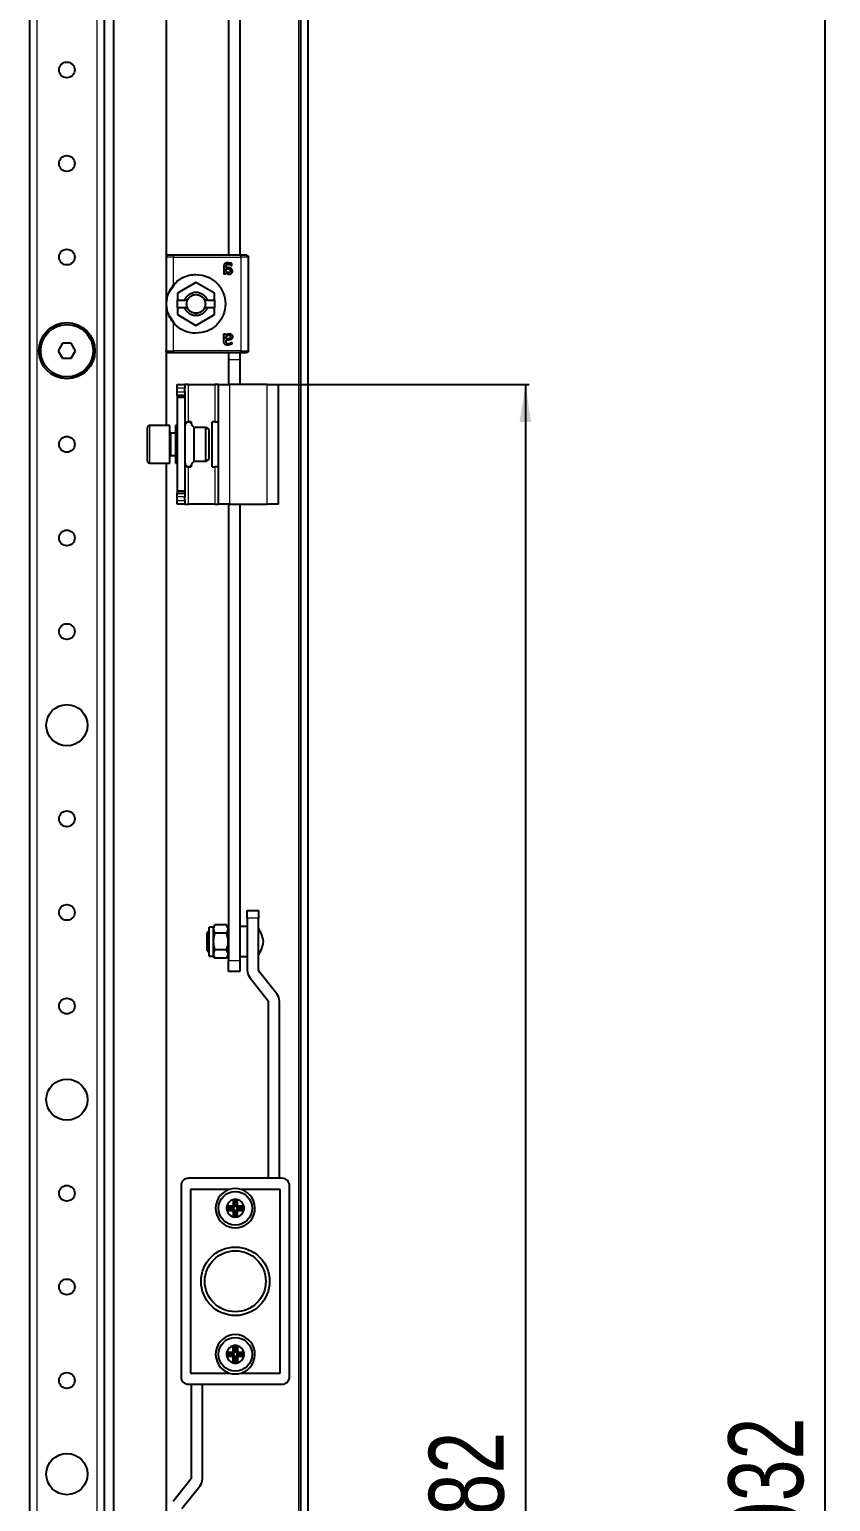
# Model space of a CAD drawing. Header units: millimetres. Extents: x -752 to 1485, y -1456 to 1043.
# Drawn here: x 1271.2 to 1485.3, y -194.2 to 198.9 of the extents above; entities that cross this region are included whole.
import ezdxf

# ---------------------------------------------------------------- set-up
doc = ezdxf.new("R2010")
doc.units = ezdxf.units.MM
doc.layers.add('FORMAT', color=7, linetype='Continuous')
doc.styles.add('SLDTEXTSTYLE0', font='TXT', dxfattribs={"width": 0.75})
doc.dimstyles.new('SLDDIMSTYLE0', dxfattribs={"dimtxt": 20, "dimasz": 10, "dimexe": 0, "dimexo": 0.0625, "dimgap": 5, "dimtad": 2, "dimdec": 1, "dimrnd": 1e-09, "dimzin": 12, "dimdsep": 46, "dimtxsty": 'SLDTEXTSTYLE0', "dimsah": 1, "dimcen": 0.09, "dimadec": 0, "dimazin": 3, "dimtfac": 1, "dimtofl": 0, "dimtmove": 0, "dimatfit": 3, "dimfxl": 0, "dimfrac": 2, "dimtolj": 1, "dimtzin": 12, "dimarcsym": 0})

# ---------------------------------------------------------------- blocks, each defined once
blk = doc.blocks.new('_D_5')
at = {"layer": 'FORMAT'}
for p, q in [((1337.76, 779.09), (1484.75, 779.09)), ((1483.75, 779.09), (1483.75, -1152.91)), ((1337.76, -1152.91), (1484.75, -1152.91))]:
    blk.add_line(p, q, dxfattribs=at)
for points in [[(1483.75, 779.09), (1482.21, 769.09), (1485.29, 769.09)], [(1483.75, -1152.91), (1485.29, -1142.91), (1482.21, -1142.91)]]:
    blk.add_solid(points, dxfattribs=at)
at = {"layer": 'FORMAT', "insert": (1457.97, -216.47), "char_height": 20, "attachment_point": 1, "rotation": 90, "style": 'SLDTEXTSTYLE0'}
blk.add_mtext('1932', dxfattribs=at)
blk = doc.blocks.new('_D_8')
at = {"layer": 'FORMAT'}
for p, q in [((1334.76, 104.09), (1404.75, 104.09)), ((1403.75, 104.09), (1403.75, -477.91)), ((1334.76, -477.91), (1404.75, -477.91))]:
    blk.add_line(p, q, dxfattribs=at)
for points in [[(1403.75, 104.09), (1402.21, 94.09), (1405.29, 94.09)], [(1403.75, -477.91), (1405.29, -467.91), (1402.21, -467.91)]]:
    blk.add_solid(points, dxfattribs=at)
at = {"layer": 'FORMAT', "insert": (1377.97, -209.08), "char_height": 20, "attachment_point": 1, "rotation": 90, "style": 'SLDTEXTSTYLE0'}
blk.add_mtext('582', dxfattribs=at)

msp = doc.modelspace()

# ---------------------------------------------------------------- linework, layer by layer
at = {"color": 7, "linetype": 'Continuous', "lineweight": 25}
for p, q in [((1343.75, -1264.41), (1343.75, 890.59)), ((1345.75, -1264.41), (1345.75, 890.59)), ((1293.75, 857.59), (1293.75, -1231.41)), ((1271.25, 830.59), (1271.25, -1204.41)), ((1291.25, 830.59), (1291.25, -1204.41)), ((1307.75, 758.09), (1307.75, 138.26)), ((1324.45, 747.09), (1324.45, 138.59)), ((1327.45, 747.09), (1327.45, 138.59)), ((1307.75, 138.09), (1307.75, 113.09)), ((1327.75, 138.59), (1309.75, 138.59)), ((1328.35, 138.59), (1328.1, 138.59)), ((1329.75, 113.09), (1329.75, 138.09)), ((1323.19, 135.55), (1323.19, 133.68)), ((1323.65, 133.68), (1323.65, 133.96)), ((1323.72, 135.29), (1323.72, 135.51)), ((1324.1, 135.29), (1323.72, 135.29)), ((1323.72, 134.94), (1324.15, 134.94)), ((1323.72, 134.35), (1323.72, 134.94)), ((1308.58, 128.71), (1310.08, 130.97)), ((1315.75, 131.3), (1310.8, 128.45)), ((1320.7, 128.45), (1315.75, 131.3)), ((1310.8, 128.45), (1310.8, 126.59)), ((1310.8, 124.59), (1310.8, 126.59)), ((1310.8, 126.59), (1312.76, 126.59)), ((1313.46, 126.59), (1312.76, 126.59)), ((1318.73, 126.59), (1318.04, 126.59)), ((1318.73, 126.59), (1320.7, 126.59)), ((1320.7, 126.59), (1320.7, 128.45)), ((1320.7, 126.59), (1320.7, 124.59)), ((1310.08, 120.2), (1308.58, 122.46)), ((1310.8, 124.59), (1310.8, 122.73)), ((1310.8, 124.59), (1312.76, 124.59)), ((1310.8, 122.73), (1315.75, 119.87)), ((1312.76, 124.59), (1313.46, 124.59)), ((1315.75, 119.87), (1320.7, 122.73)), ((1318.04, 124.59), (1318.73, 124.59)), ((1318.73, 124.59), (1320.7, 124.59)), ((1320.7, 122.73), (1320.7, 124.59)), ((1280.09, 115.09), (1278.94, 113.09)), ((1282.4, 115.09), (1280.09, 115.09)), ((1283.56, 113.09), (1282.4, 115.09)), ((1323.19, 115.63), (1323.19, 117.5)), ((1323.65, 117.49), (1323.65, 117.22)), ((1323.72, 116.23), (1323.72, 116.82)), ((1324.15, 116.23), (1323.72, 116.23)), ((1324.1, 115.88), (1323.72, 115.88)), ((1323.72, 115.88), (1323.72, 115.66)), ((1278.94, 113.09), (1280.09, 111.09)), ((1280.09, 111.09), (1282.4, 111.09)), ((1282.4, 111.09), (1283.56, 113.09)), ((1307.75, 112.91), (1307.75, 93.09)), ((1309.75, 112.59), (1327.75, 112.59)), ((1324.45, 112.66), (1324.45, 110.79)), ((1324.45, 110.79), (1324.45, 104.09)), ((1327.45, 112.66), (1327.45, 110.79)), ((1327.45, 110.79), (1327.45, 104.09)), ((1328.1, 112.59), (1328.35, 112.59)), ((1310.75, 104.09), (1312.75, 104.09)), ((1310.75, 103.09), (1310.75, 104.09)), ((1310.75, 102.09), (1310.75, 103.09)), ((1312.75, 104.09), (1312.75, 103.09)), ((1313.75, 104.09), (1312.75, 104.09)), ((1312.75, 102.09), (1312.75, 103.09)), ((1313.75, 104.09), (1320.75, 104.09)), ((1321.75, 104.09), (1320.75, 104.09)), ((1321.75, 104.09), (1324.75, 104.09)), ((1321.75, 72.09), (1321.75, 104.09)), ((1334.75, 104.09), (1324.75, 104.09)), ((1334.75, 104.09), (1337.75, 104.09)), ((1337.75, 72.09), (1337.75, 104.09)), ((1310.75, 101.09), (1310.75, 102.09)), ((1312.75, 101.09), (1310.75, 101.09)), ((1310.75, 101.09), (1310.75, 100.59)), ((1312.75, 100.59), (1310.75, 100.59)), ((1310.75, 100.59), (1310.75, 75.59)), ((1312.75, 102.09), (1312.75, 101.09)), ((1312.75, 101.09), (1312.75, 100.59)), ((1312.75, 100.59), (1312.75, 75.59)), ((1302.75, 85.84), (1302.75, 92.49)), ((1308.75, 93.09), (1303.35, 93.09)), ((1308.75, 85.53), (1308.75, 93.09)), ((1310.25, 91.09), (1309, 91.09)), ((1310.75, 93.09), (1310.25, 93.09)), ((1310.25, 93.09), (1310.25, 91.88)), ((1310.25, 91.88), (1310.25, 83.09)), ((1312.75, 94.09), (1313.75, 94.09)), ((1314.45, 94.09), (1313.75, 94.09)), ((1314.45, 94.09), (1314.45, 93.64)), ((1318.38, 92.59), (1315.25, 92.59)), ((1315.25, 83.59), (1315.25, 92.59)), ((1319.25, 92.09), (1318.38, 92.59)), ((1318.38, 83.59), (1318.38, 92.59)), ((1319.25, 84.09), (1319.25, 92.09)), ((1320.05, 82.09), (1320.05, 94.09)), ((1320.75, 94.09), (1320.05, 94.09)), ((1320.75, 94.09), (1321.75, 94.09)), ((1302.75, 83.69), (1302.75, 85.84)), ((1303.35, 83.09), (1308.75, 83.09)), ((1307.75, 83.09), (1307.75, -456.91)), ((1308.75, 83.09), (1308.75, 85.53)), ((1309, 85.09), (1310.25, 85.09)), ((1310.25, 83.09), (1310.75, 83.09)), ((1315.25, 83.59), (1318.38, 83.59)), ((1318.38, 83.59), (1319.25, 84.09)), ((1313.75, 82.09), (1312.75, 82.09)), ((1313.75, 82.09), (1314.45, 82.09)), ((1314.45, 82.54), (1314.45, 82.09)), ((1320.05, 82.09), (1320.75, 82.09)), ((1321.75, 82.09), (1320.75, 82.09)), ((1312.75, 75.59), (1310.75, 75.59)), ((1310.75, 75.59), (1310.75, 75.09)), ((1310.75, 74.09), (1310.75, 75.09)), ((1310.75, 75.09), (1312.75, 75.09)), ((1312.75, 75.59), (1312.75, 75.09)), ((1312.75, 75.09), (1312.75, 74.09)), ((1310.75, 73.09), (1310.75, 74.09)), ((1310.75, 72.09), (1310.75, 73.09)), ((1312.75, 72.09), (1310.75, 72.09)), ((1312.75, 73.09), (1312.75, 74.09)), ((1312.75, 73.09), (1312.75, 72.09)), ((1312.75, 72.09), (1313.75, 72.09)), ((1320.75, 72.09), (1313.75, 72.09)), ((1320.75, 72.09), (1321.75, 72.09)), ((1324.75, 72.09), (1321.75, 72.09)), ((1324.45, 72.09), (1324.45, -49.71)), ((1324.75, 72.09), (1334.75, 72.09)), ((1327.45, 72.09), (1327.45, -49.71)), ((1337.75, 72.09), (1334.75, 72.09)), ((1329.45, -38.41), (1329.45, -36.41)), ((1329.45, -36.41), (1332.45, -36.41)), ((1329.45, -38.41), (1329.45, -52.34)), ((1332.45, -36.41), (1332.45, -38.41)), ((1332.45, -52.34), (1332.45, -38.41)), ((1319.25, -41.76), (1318.75, -42.26)), ((1318.75, -47.16), (1318.75, -42.26)), ((1320.45, -40.86), (1319.25, -40.86)), ((1319.25, -44.71), (1319.25, -40.86)), ((1320.79, -40.26), (1320.45, -40.86)), ((1320.45, -44.71), (1320.45, -40.86)), ((1323.9, -40.26), (1320.79, -40.26)), ((1323.9, -42.49), (1320.79, -42.49)), ((1324.25, -40.86), (1323.9, -40.26)), ((1324.25, -40.86), (1324.25, -48.56)), ((1324.45, -41.76), (1324.25, -41.76)), ((1329.45, -40.71), (1327.45, -40.71)), ((1318.75, -47.16), (1319.25, -47.66)), ((1319.25, -48.56), (1319.25, -44.71)), ((1320.45, -48.56), (1320.45, -44.71)), ((1323.9, -46.94), (1320.79, -46.94)), ((1319.25, -48.56), (1320.45, -48.56)), ((1320.45, -48.56), (1320.79, -49.16)), ((1323.9, -49.16), (1320.79, -49.16)), ((1323.9, -49.16), (1324.25, -48.56)), ((1324.25, -47.66), (1324.45, -47.66)), ((1324.45, -52.71), (1324.45, -49.71)), ((1327.45, -48.71), (1329.45, -48.71)), ((1327.45, -49.71), (1327.45, -52.71)), ((1327.45, -52.71), (1324.45, -52.71)), ((1330.13, -54.32), (1335, -60.5)), ((1337.36, -58.64), (1332.49, -52.47)), ((1335.05, -60.62), (1335.05, -107.91)), ((1338.05, -107.91), (1338.05, -60.62)), ((1311.75, -109.91), (1311.75, -160.91)), ((1338.75, -107.91), (1313.75, -107.91)), ((1340.75, -160.91), (1340.75, -109.91)), ((1314.25, -110.91), (1314.25, -159.91)), ((1324.65, -110.91), (1314.25, -110.91)), ((1325.65, -113.64), (1325.65, -115.21)), ((1326.08, -114.01), (1325.65, -113.64)), ((1326.08, -114.01), (1326.08, -115.21)), ((1326.41, -114.01), (1326.85, -113.64)), ((1326.41, -115.21), (1326.41, -114.01)), ((1326.85, -115.21), (1326.85, -113.64)), ((1338.25, -110.91), (1327.85, -110.91)), ((1338.25, -159.91), (1338.25, -110.91)), ((1325.55, -115.31), (1323.97, -115.31)), ((1324.34, -115.75), (1323.97, -115.31)), ((1324.34, -116.08), (1323.97, -116.51)), ((1323.97, -116.51), (1325.55, -116.51)), ((1325.55, -115.75), (1324.34, -115.75)), ((1324.34, -116.08), (1325.55, -116.08)), ((1325.65, -116.61), (1325.65, -118.18)), ((1326.08, -117.82), (1325.65, -118.18)), ((1326.08, -116.61), (1326.08, -117.82)), ((1326.41, -117.82), (1326.41, -116.61)), ((1326.41, -117.82), (1326.85, -118.18)), ((1326.85, -118.18), (1326.85, -116.61)), ((1328.52, -115.31), (1326.95, -115.31)), ((1328.15, -115.75), (1326.95, -115.75)), ((1326.95, -116.08), (1328.15, -116.08)), ((1326.95, -116.51), (1328.52, -116.51)), ((1328.15, -115.75), (1328.52, -115.31)), ((1328.15, -116.08), (1328.52, -116.51)), ((1325.65, -154.21), (1325.65, -152.64)), ((1326.08, -153.01), (1325.65, -152.64)), ((1326.08, -154.21), (1326.08, -153.01)), ((1326.41, -153.01), (1326.85, -152.64)), ((1326.41, -153.01), (1326.41, -154.21)), ((1326.85, -152.64), (1326.85, -154.21)), ((1324.34, -154.75), (1323.97, -154.31)), ((1323.97, -154.31), (1325.55, -154.31)), ((1324.34, -155.08), (1323.97, -155.51)), ((1325.55, -155.51), (1323.97, -155.51)), ((1324.34, -154.75), (1325.55, -154.75)), ((1325.55, -155.08), (1324.34, -155.08)), ((1325.65, -157.18), (1325.65, -155.61)), ((1326.08, -156.82), (1325.65, -157.18)), ((1326.08, -156.82), (1326.08, -155.61)), ((1326.41, -155.61), (1326.41, -156.82)), ((1326.41, -156.82), (1326.85, -157.18)), ((1326.85, -155.61), (1326.85, -157.18)), ((1326.95, -154.31), (1328.52, -154.31)), ((1326.95, -154.75), (1328.15, -154.75)), ((1328.15, -155.08), (1326.95, -155.08)), ((1328.52, -155.51), (1326.95, -155.51)), ((1328.15, -154.75), (1328.52, -154.31)), ((1328.15, -155.08), (1328.52, -155.51)), ((1314.25, -159.91), (1324.65, -159.91)), ((1327.85, -159.91), (1338.25, -159.91)), ((1313.75, -162.91), (1338.75, -162.91)), ((1314.45, -162.91), (1314.45, -188.14)), ((1317.45, -188.14), (1317.45, -162.91)), ((1314.4, -188.27), (1309.64, -194.24)), ((1311.99, -196.11), (1316.75, -190.14))]:
    msp.add_line(p, q, dxfattribs=at)
at = {"color": 8, "linetype": 'Continuous', "lineweight": 18}
for p, q in [((1343.15, 887.99), (1343.15, -1261.81)), ((1273.25, 830.59), (1273.25, -1204.41)), ((1289.25, 830.59), (1289.25, -1204.41)), ((1309.75, 130.65), (1309.75, 138.09)), ((1309.75, 138.09), (1327.75, 138.09)), ((1327.75, 138.09), (1327.75, 113.09)), ((1315.75, 123.09), (1315.75, 122.44)), ((1309.75, 113.09), (1309.75, 120.53)), ((1327.75, 113.09), (1309.75, 113.09)), ((1324.45, 110.79), (1327.45, 110.79)), ((1312.75, 103.09), (1310.75, 103.09)), ((1313.75, 94.09), (1313.75, 104.09)), ((1320.75, 104.09), (1320.75, 94.09)), ((1324.75, 72.09), (1324.75, 104.09)), ((1334.75, 72.09), (1334.75, 104.09)), ((1310.75, 102.09), (1312.75, 102.09)), ((1303.35, 93.09), (1303.35, 85.53)), ((1309, 91.09), (1309, 85.09)), ((1303.35, 85.53), (1303.35, 83.09)), ((1313.75, 72.09), (1313.75, 82.09)), ((1320.75, 82.09), (1320.75, 72.09)), ((1312.75, 74.09), (1310.75, 74.09)), ((1310.75, 73.09), (1312.75, 73.09)), ((1332.45, -38.41), (1329.45, -38.41)), ((1324.45, -49.71), (1327.45, -49.71)), ((1325.55, -115.75), (1325.55, -115.31)), ((1325.55, -116.08), (1325.55, -116.51)), ((1326.08, -115.21), (1325.65, -115.21)), ((1326.08, -116.61), (1325.65, -116.61)), ((1326.41, -115.21), (1326.85, -115.21)), ((1326.41, -116.61), (1326.85, -116.61)), ((1326.95, -115.75), (1326.95, -115.31)), ((1326.95, -116.08), (1326.95, -116.51)), ((1325.55, -154.75), (1325.55, -154.31)), ((1325.55, -155.08), (1325.55, -155.51)), ((1326.08, -154.21), (1325.65, -154.21)), ((1326.08, -155.61), (1325.65, -155.61)), ((1326.41, -154.21), (1326.85, -154.21)), ((1326.41, -155.61), (1326.85, -155.61)), ((1326.95, -154.75), (1326.95, -154.31)), ((1326.95, -155.08), (1326.95, -155.51))]:
    msp.add_line(p, q, dxfattribs=at)
at = {"color": 7, "linetype": 'Continuous', "lineweight": 25}
for centre, radius in [((1281.25, 188.09), 2.1), ((1281.25, 163.09), 2.1), ((1281.25, 138.09), 2.1), ((1281.25, 113.09), 7.5), ((1281.25, 113.09), 7), ((1281.25, 88.09), 2.1), ((1281.25, 63.09), 2.1), ((1281.25, 38.09), 2.1), ((1281.25, 13.09), 5.5), ((1281.25, -11.91), 2.1), ((1281.25, -36.91), 2.1), ((1281.25, -61.91), 2.1), ((1281.25, -86.91), 5.5), ((1281.25, -111.91), 2.1), ((1326.25, -115.91), 4.5), ((1326.25, -135.41), 9.15), ((1326.25, -135.41), 8.15), ((1281.25, -136.91), 2.1), ((1326.25, -154.91), 4.5), ((1281.25, -161.91), 2.1), ((1281.25, -186.91), 5.5)]:
    msp.add_circle(centre, radius, dxfattribs=at)
for centre, radius, start, end in [((1303.35, 92.49), 0.6, 90, 180), ((1309, 91.34), 0.25, 180, 270), ((1303.35, 83.69), 0.6, 180, 270), ((1309, 84.84), 0.25, 90, 180), ((1325.8, -45.67), 8, 6.8819, 33.8709), ((1325.8, -43.75), 8, 326.1291, 353.1181), ((1332.65, -52.34), 3.2, 180, 218.264), ((1332.65, -52.34), 0.2, 180, 218.264), ((1334.85, -60.62), 3.2, 0, 38.264), ((1334.85, -60.62), 0.2, 0, 38.264), ((1313.75, -109.91), 2, 90, 180), ((1338.75, -109.91), 2, 0, 90), ((1326.25, -115.91), 5.25, 107.7528, 72.2472), ((1326.25, -115.91), 2.35, 104.7925, 165.2075), ((1326.25, -115.91), 5.25, 72.2472, 107.7528), ((1326.25, -115.91), 2.35, 75.2075, 104.7925), ((1326.25, -115.91), 1.91, 85.1056, 94.8944), ((1326.25, -115.91), 2.35, 14.7925, 75.2075), ((1326.25, -115.91), 2.35, 165.2075, 194.7925), ((1326.25, -115.91), 2.35, 194.7925, 255.2075), ((1326.25, -115.91), 1.91, 175.1056, 184.8944), ((1325.55, -115.21), 0.1, 270, 0), ((1325.55, -115.21), 0.537, 270, 0), ((1325.55, -116.61), 0.537, 0, 90), ((1325.55, -116.61), 0.1, 0, 90), ((1326.25, -115.91), 1.91, 265.1056, 274.8944), ((1326.95, -115.21), 0.537, 180, 270), ((1326.95, -116.61), 0.537, 90, 180), ((1326.95, -115.21), 0.1, 180, 270), ((1326.25, -115.91), 2.35, 284.7925, 345.2075), ((1326.95, -116.61), 0.1, 90, 180), ((1326.25, -115.91), 1.91, 355.1056, 4.8944), ((1326.25, -115.91), 2.35, 345.2075, 14.7925), ((1326.25, -115.91), 2.35, 255.2075, 284.7925), ((1326.25, -154.91), 5.25, 287.7528, 252.2472), ((1326.25, -154.91), 2.35, 104.7925, 165.2075), ((1326.25, -154.91), 2.35, 75.2075, 104.7925), ((1326.25, -154.91), 1.91, 85.1056, 94.8944), ((1326.25, -154.91), 2.35, 14.7925, 75.2075), ((1326.25, -154.91), 2.35, 165.2075, 194.7925), ((1326.25, -154.91), 2.35, 194.7925, 255.2075), ((1326.25, -154.91), 1.91, 175.1056, 184.8944), ((1325.55, -154.21), 0.1, 270, 0), ((1325.55, -154.21), 0.537, 270, 0), ((1325.55, -155.61), 0.537, 0, 90), ((1325.55, -155.61), 0.1, 0, 90), ((1326.25, -154.91), 2.35, 255.2075, 284.7925), ((1326.25, -154.91), 1.91, 265.1056, 274.8944), ((1326.95, -154.21), 0.537, 180, 270), ((1326.95, -155.61), 0.537, 90, 180), ((1326.95, -154.21), 0.1, 180, 270), ((1326.25, -154.91), 2.35, 284.7925, 345.2075), ((1326.95, -155.61), 0.1, 90, 180), ((1326.25, -154.91), 1.91, 355.1056, 4.8944), ((1326.25, -154.91), 2.35, 345.2075, 14.7925), ((1313.75, -160.91), 2, 180, 270), ((1326.25, -154.91), 5.25, 252.2472, 287.7528), ((1338.75, -160.91), 2, 270, 0), ((1314.25, -188.14), 0.2, 321.4416, 0), ((1314.25, -188.14), 3.2, 321.4416, 0)]:
    msp.add_arc(centre, radius, start, end, dxfattribs=at)
for points in [[(1308.25, 138.59), (1308.18, 138.58), (1308.05, 138.57), (1307.88, 138.45), (1307.77, 138.28), (1307.75, 138.15), (1307.75, 138.09)], [(1309.75, 138.59), (1309.55, 138.59), (1309.16, 138.59), (1308.66, 138.59), (1308.31, 138.59), (1308.27, 138.59), (1308.25, 138.59)], [(1329.25, 138.59), (1329.22, 138.59), (1329.18, 138.59), (1328.83, 138.59), (1328.34, 138.59), (1327.94, 138.59), (1327.75, 138.59)], [(1329.25, 138.59), (1329.31, 138.58), (1329.44, 138.57), (1329.61, 138.45), (1329.72, 138.28), (1329.74, 138.15), (1329.75, 138.09)], [(1309.75, 130.65), (1310.14, 131.06), (1310.93, 131.89), (1312.42, 132.76), (1314.04, 133.33), (1315.18, 133.4), (1315.75, 133.44)], [(1315.75, 133.44), (1316.77, 133.32), (1318.83, 133.08), (1321.44, 131.27), (1323.19, 128.67), (1323.8, 125.59), (1323.19, 122.5), (1321.44, 119.91), (1318.83, 118.09), (1316.77, 117.86), (1315.75, 117.74)], [(1312.76, 126.59), (1312.89, 126.89), (1313.16, 127.49), (1313.88, 128.18), (1314.76, 128.64), (1315.75, 128.79), (1316.73, 128.64), (1317.61, 128.18), (1318.34, 127.49), (1318.6, 126.89), (1318.73, 126.59)], [(1313.46, 124.59), (1313.4, 124.75), (1313.28, 125.07), (1313.23, 125.59), (1313.28, 126.1), (1313.4, 126.43), (1313.46, 126.59)], [(1313.46, 126.59), (1313.57, 126.8), (1313.8, 127.23), (1314.36, 127.71), (1315.02, 128.03), (1315.5, 128.07), (1315.75, 128.09)], [(1315.75, 128.09), (1315.99, 128.07), (1316.47, 128.03), (1317.13, 127.71), (1317.69, 127.23), (1317.92, 126.8), (1318.04, 126.59)], [(1318.04, 126.59), (1318.1, 126.43), (1318.22, 126.1), (1318.26, 125.59), (1318.22, 125.07), (1318.1, 124.75), (1318.04, 124.59)], [(1315.75, 122.44), (1315.42, 122.47), (1314.76, 122.53), (1313.88, 122.99), (1313.16, 123.68), (1312.89, 124.29), (1312.76, 124.59)], [(1315.75, 123.09), (1315.5, 123.11), (1315.02, 123.15), (1314.36, 123.47), (1313.8, 123.95), (1313.57, 124.37), (1313.46, 124.59)], [(1318.73, 124.59), (1318.6, 124.29), (1318.34, 123.68), (1317.61, 122.99), (1316.73, 122.53), (1316.07, 122.47), (1315.75, 122.44)], [(1318.04, 124.59), (1317.92, 124.37), (1317.69, 123.95), (1317.13, 123.47), (1316.47, 123.15), (1315.99, 123.11), (1315.75, 123.09)], [(1315.75, 117.74), (1315.18, 117.77), (1314.04, 117.84), (1312.42, 118.42), (1310.93, 119.29), (1310.14, 120.11), (1309.75, 120.53)], [(1308.25, 112.59), (1308.18, 112.6), (1308.05, 112.61), (1307.88, 112.73), (1307.77, 112.89), (1307.75, 113.02), (1307.75, 113.09)], [(1308.25, 112.59), (1308.27, 112.59), (1308.31, 112.59), (1308.66, 112.59), (1309.16, 112.59), (1309.55, 112.59), (1309.75, 112.59)], [(1327.75, 112.59), (1327.94, 112.59), (1328.34, 112.59), (1328.83, 112.59), (1329.18, 112.59), (1329.22, 112.59), (1329.25, 112.59)], [(1329.75, 113.09), (1329.74, 113.02), (1329.72, 112.89), (1329.61, 112.73), (1329.44, 112.61), (1329.31, 112.6), (1329.25, 112.59)]]:
    msp.add_open_spline(points, degree=3, dxfattribs=at)
at = {"color": 8, "linetype": 'Continuous', "lineweight": 18}
for points in [[(1309.75, 138.09), (1309.48, 138.09), (1308.96, 138.09), (1308.3, 138.09), (1307.84, 138.09), (1307.78, 138.09), (1307.75, 138.09)], [(1309.75, 138.59), (1309.75, 138.58), (1309.75, 138.57), (1309.75, 138.45), (1309.75, 138.28), (1309.75, 138.15), (1309.75, 138.09)], [(1327.75, 138.09), (1327.75, 138.15), (1327.75, 138.28), (1327.75, 138.45), (1327.75, 138.57), (1327.75, 138.58), (1327.75, 138.59)], [(1329.75, 138.09), (1329.72, 138.09), (1329.66, 138.09), (1329.19, 138.09), (1328.53, 138.09), (1328.01, 138.09), (1327.75, 138.09)], [(1307.75, 113.09), (1307.78, 113.09), (1307.84, 113.09), (1308.3, 113.09), (1308.96, 113.09), (1309.48, 113.09), (1309.75, 113.09)], [(1309.75, 113.09), (1309.75, 113.02), (1309.75, 112.89), (1309.75, 112.73), (1309.75, 112.61), (1309.75, 112.6), (1309.75, 112.59)], [(1327.75, 112.59), (1327.75, 112.6), (1327.75, 112.61), (1327.75, 112.73), (1327.75, 112.89), (1327.75, 113.02), (1327.75, 113.09)], [(1327.75, 113.09), (1328.01, 113.09), (1328.53, 113.09), (1329.19, 113.09), (1329.66, 113.09), (1329.72, 113.09), (1329.75, 113.09)]]:
    msp.add_open_spline(points, degree=3, dxfattribs=at)
at = {"color": 7, "linetype": 'Continuous', "lineweight": 25}
for points, knots in [([(1324.3, 136.59), (1324.15, 136.58), (1323.93, 136.57), (1323.65, 136.48), (1323.46, 136.36), (1323.32, 136.19), (1323.21, 135.92), (1323.2, 135.69), (1323.19, 135.55)], [0, 0, 0, 0, 0.250089, 0.382495, 0.500259, 0.622163, 0.750133, 1, 1, 1, 1]), ([(1323.19, 133.68), (1323.19, 133.67), (1323.19, 133.65), (1323.2, 133.63), (1323.23, 133.61), (1323.3, 133.59), (1323.37, 133.59), (1323.42, 133.59)], [0, 0, 0, 0, 0.124881, 0.183376, 0.250934, 0.500336, 1, 1, 1, 1]), ([(1323.42, 133.59), (1323.46, 133.59), (1323.53, 133.59), (1323.61, 133.61), (1323.63, 133.63), (1323.64, 133.65), (1323.65, 133.67), (1323.65, 133.68)], [0, 0, 0, 0, 0.499718, 0.749437, 0.810587, 0.875078, 1, 1, 1, 1]), ([(1323.65, 133.96), (1323.77, 133.85), (1323.96, 133.67), (1324.23, 133.57), (1324.4, 133.53), (1324.48, 133.53), (1324.52, 133.53)], [0, 0, 0, 0, 0.499113, 0.749325, 0.874665, 1, 1, 1, 1]), ([(1323.72, 135.51), (1323.72, 135.6), (1323.73, 135.74), (1323.79, 135.91), (1323.86, 136.02), (1323.97, 136.1), (1324.09, 136.15), (1324.22, 136.17), (1324.31, 136.17), (1324.36, 136.18)], [0, 0, 0, 0, 0.250023, 0.382539, 0.499802, 0.620838, 0.749652, 0.874777, 1, 1, 1, 1]), ([(1324.44, 133.94), (1324.37, 133.95), (1324.22, 133.96), (1323.96, 134.09), (1323.82, 134.25), (1323.72, 134.35)], [0, 0, 0, 0, 0.249939, 0.499864, 1, 1, 1, 1]), ([(1325.48, 134.37), (1325.48, 134.45), (1325.47, 134.61), (1325.37, 134.82), (1325.22, 135), (1324.95, 135.17), (1324.57, 135.28), (1324.25, 135.29), (1324.1, 135.29)], [0, 0, 0, 0, 0.125049, 0.249886, 0.370856, 0.49982, 0.749609, 1, 1, 1, 1]), ([(1324.15, 134.94), (1324.25, 134.94), (1324.43, 134.93), (1324.65, 134.87), (1324.8, 134.78), (1324.89, 134.67), (1324.94, 134.55), (1324.95, 134.46), (1324.95, 134.41)], [0, 0, 0, 0, 0.279652, 0.500248, 0.629485, 0.750186, 0.875763, 1, 1, 1, 1]), ([(1325.36, 136.09), (1325.36, 136.15), (1325.36, 136.23), (1325.3, 136.32), (1325.16, 136.41), (1324.84, 136.54), (1324.51, 136.57), (1324.3, 136.59)], [0, 0, 0, 0, 0.124693, 0.187182, 0.249773, 0.500039, 1, 1, 1, 1]), ([(1324.36, 136.18), (1324.52, 136.16), (1324.76, 136.13), (1325.01, 136.01), (1325.14, 135.94), (1325.21, 135.89), (1325.25, 135.89), (1325.26, 135.88)], [0, 0, 0, 0, 0.4987, 0.749508, 0.874949, 0.946783, 1, 1, 1, 1]), ([(1324.95, 134.41), (1324.95, 134.35), (1324.94, 134.25), (1324.87, 134.13), (1324.81, 134.06), (1324.73, 134), (1324.64, 133.96), (1324.54, 133.94), (1324.47, 133.94), (1324.44, 133.94)], [0, 0, 0, 0, 0.249168, 0.373635, 0.49939, 0.619394, 0.749656, 0.87477, 1, 1, 1, 1]), ([(1324.52, 133.53), (1324.64, 133.54), (1324.83, 133.55), (1325.05, 133.63), (1325.21, 133.73), (1325.33, 133.86), (1325.45, 134.07), (1325.47, 134.25), (1325.48, 134.37)], [0, 0, 0, 0, 0.25007, 0.379181, 0.500499, 0.62417, 0.750842, 1, 1, 1, 1]), ([(1325.26, 135.88), (1325.27, 135.88), (1325.29, 135.89), (1325.31, 135.9), (1325.32, 135.91), (1325.34, 135.93), (1325.36, 135.97), (1325.36, 136.01), (1325.36, 136.06), (1325.36, 136.08), (1325.36, 136.09)], [0, 0, 0, 0, 0.128825, 0.180169, 0.243397, 0.36986, 0.499864, 0.749649, 0.843476, 1, 1, 1, 1]), ([(1309.75, 120.53), (1309.46, 120.9), (1308.89, 121.66), (1308.33, 122.91), (1307.98, 124.18), (1307.85, 125.59), (1307.98, 126.99), (1308.33, 128.27), (1308.89, 129.52), (1309.46, 130.27), (1309.75, 130.65)], [0, 0, 0, 0, 0.125762, 0.25037, 0.375307, 0.500139, 0.62481, 0.749763, 0.874888, 1, 1, 1, 1]), ([(1323.19, 117.5), (1323.19, 117.51), (1323.19, 117.52), (1323.2, 117.54), (1323.23, 117.56), (1323.3, 117.59), (1323.37, 117.59), (1323.42, 117.59)], [0, 0, 0, 0, 0.124884, 0.186377, 0.250914, 0.500322, 1, 1, 1, 1]), ([(1324.3, 114.59), (1324.23, 114.59), (1324.08, 114.59), (1323.86, 114.63), (1323.65, 114.7), (1323.46, 114.82), (1323.32, 114.99), (1323.21, 115.26), (1323.2, 115.48), (1323.19, 115.63)], [0, 0, 0, 0, 0.125255, 0.250437, 0.383066, 0.500493, 0.622629, 0.75025, 1, 1, 1, 1]), ([(1323.42, 117.59), (1323.46, 117.59), (1323.52, 117.59), (1323.59, 117.57), (1323.62, 117.56), (1323.63, 117.54), (1323.64, 117.52), (1323.65, 117.51), (1323.65, 117.49)], [0, 0, 0, 0, 0.499162, 0.644242, 0.749698, 0.813605, 0.875217, 1, 1, 1, 1]), ([(1323.65, 117.22), (1323.77, 117.33), (1323.96, 117.5), (1324.27, 117.63), (1324.44, 117.64), (1324.52, 117.65)], [0, 0, 0, 0, 0.499364, 0.749701, 1, 1, 1, 1]), ([(1323.72, 116.82), (1323.82, 116.93), (1323.96, 117.08), (1324.19, 117.2), (1324.33, 117.23), (1324.4, 117.23), (1324.44, 117.23)], [0, 0, 0, 0, 0.499765, 0.749504, 0.874771, 1, 1, 1, 1]), ([(1323.72, 115.66), (1323.72, 115.62), (1323.72, 115.53), (1323.74, 115.4), (1323.78, 115.27), (1323.86, 115.16), (1323.97, 115.08), (1324.13, 115.01), (1324.27, 115), (1324.36, 115)], [0, 0, 0, 0, 0.125295, 0.250514, 0.383518, 0.50035, 0.621938, 0.750243, 1, 1, 1, 1]), ([(1325.48, 116.8), (1325.48, 116.76), (1325.48, 116.69), (1325.45, 116.53), (1325.37, 116.35), (1325.22, 116.17), (1324.95, 116), (1324.57, 115.9), (1324.25, 115.89), (1324.1, 115.88)], [0, 0, 0, 0, 0.062637, 0.125278, 0.250072, 0.374841, 0.499994, 0.749696, 1, 1, 1, 1]), ([(1324.95, 116.76), (1324.95, 116.72), (1324.94, 116.63), (1324.89, 116.5), (1324.8, 116.4), (1324.65, 116.31), (1324.43, 116.24), (1324.25, 116.24), (1324.15, 116.23)], [0, 0, 0, 0, 0.1244465, 0.2497948, 0.3699999, 0.4997343, 0.7199319, 1, 1, 1, 1]), ([(1325.36, 115.08), (1325.36, 115.06), (1325.36, 115), (1325.35, 114.92), (1325.3, 114.86), (1325.16, 114.77), (1324.84, 114.64), (1324.51, 114.61), (1324.3, 114.59)], [0, 0, 0, 0, 0.062686, 0.125173, 0.187628, 0.250185, 0.500314, 1, 1, 1, 1]), ([(1324.36, 115), (1324.52, 115.01), (1324.83, 115.04), (1325.09, 115.25), (1325.25, 115.29), (1325.26, 115.29)], [0, 0, 0, 0, 0.498852, 0.946609, 1, 1, 1, 1]), ([(1324.44, 117.23), (1324.5, 117.23), (1324.6, 117.22), (1324.73, 117.18), (1324.81, 117.12), (1324.87, 117.05), (1324.92, 116.96), (1324.95, 116.86), (1324.95, 116.8), (1324.95, 116.76)], [0, 0, 0, 0, 0.249623, 0.37714, 0.499734, 0.62273, 0.749812, 0.874876, 1, 1, 1, 1]), ([(1324.52, 117.65), (1324.64, 117.64), (1324.83, 117.63), (1325.05, 117.54), (1325.21, 117.45), (1325.33, 117.32), (1325.45, 117.11), (1325.47, 116.92), (1325.48, 116.8)], [0, 0, 0, 0, 0.25007, 0.379559, 0.500499, 0.624556, 0.750843, 1, 1, 1, 1]), ([(1325.26, 115.29), (1325.27, 115.29), (1325.29, 115.29), (1325.31, 115.28), (1325.32, 115.27), (1325.34, 115.24), (1325.36, 115.18), (1325.36, 115.13), (1325.36, 115.08)], [0, 0, 0, 0, 0.13107, 0.182437, 0.243796, 0.371388, 0.500442, 1, 1, 1, 1]), ([(1315.25, 92.59), (1315.07, 92.74), (1314.72, 93.05), (1314.53, 93.62), (1314.17, 93.92), (1313.83, 94.05), (1313.47, 94.02), (1313.12, 93.83), (1312.87, 93.47), (1312.79, 93.17), (1312.75, 93.02)], [0, 0, 0, 0, 0.185676, 0.371025, 0.466937, 0.562172, 0.656347, 0.751553, 0.873842, 1, 1, 1, 1]), ([(1312.75, 83.16), (1312.79, 83.01), (1312.87, 82.71), (1313.12, 82.35), (1313.47, 82.16), (1313.83, 82.12), (1314.17, 82.25), (1314.53, 82.56), (1314.72, 83.13), (1315.07, 83.43), (1315.25, 83.59)], [0, 0, 0, 0, 0.126158, 0.248447, 0.343653, 0.437828, 0.533063, 0.628975, 0.814324, 1, 1, 1, 1]), ([(1320.79, -42.49), (1320.61, -42.09), (1320.28, -41.35), (1320.63, -40.61), (1320.79, -40.26)], [0, 0, 0, 0, 0.534707, 1, 1, 1, 1]), ([(1320.79, -46.94), (1320.62, -46.18), (1320.28, -44.7), (1320.62, -43.22), (1320.79, -42.49)], [0, 0, 0, 0, 0.508481, 1, 1, 1, 1]), ([(1323.9, -40.26), (1324.08, -40.66), (1324.42, -41.4), (1324.06, -42.14), (1323.9, -42.49)], [0, 0, 0, 0, 0.534707, 1, 1, 1, 1]), ([(1323.9, -42.49), (1324.07, -43.24), (1324.42, -44.73), (1324.07, -46.21), (1323.9, -46.94)], [0, 0, 0, 0, 0.508481, 1, 1, 1, 1]), ([(1320.79, -49.16), (1320.61, -48.76), (1320.28, -48.02), (1320.63, -47.28), (1320.79, -46.94)], [0, 0, 0, 0, 0.534707, 1, 1, 1, 1]), ([(1323.9, -46.94), (1324.08, -47.33), (1324.42, -48.08), (1324.06, -48.82), (1323.9, -49.16)], [0, 0, 0, 0, 0.534707, 1, 1, 1, 1])]:
    msp.add_open_spline(points, degree=3, knots=knots, dxfattribs=at)

# ---------------------------------------------------------------- dimensions: what is measured, and where the dimension line sits
at = {"layer": 'FORMAT'}
for base, p1, p2, picture, middle in [((1483.75, -1152.91), (1337.75, 779.09), (1337.75, -1152.91), '_D_5', (1483.75, -186.91)), ((1403.75, -477.91), (1334.75, 104.09), (1334.75, -477.91), '_D_8', (1403.75, -186.91))]:
    dim = msp.add_linear_dim(base=base, p1=p1, p2=p2, angle=90, dimstyle='SLDDIMSTYLE0', dxfattribs=at)
    dim.commit()
    dim.dimension.update_dxf_attribs({"geometry": picture, "text_midpoint": middle, "dimtype": 160})

doc.saveas('drawing.dxf')
